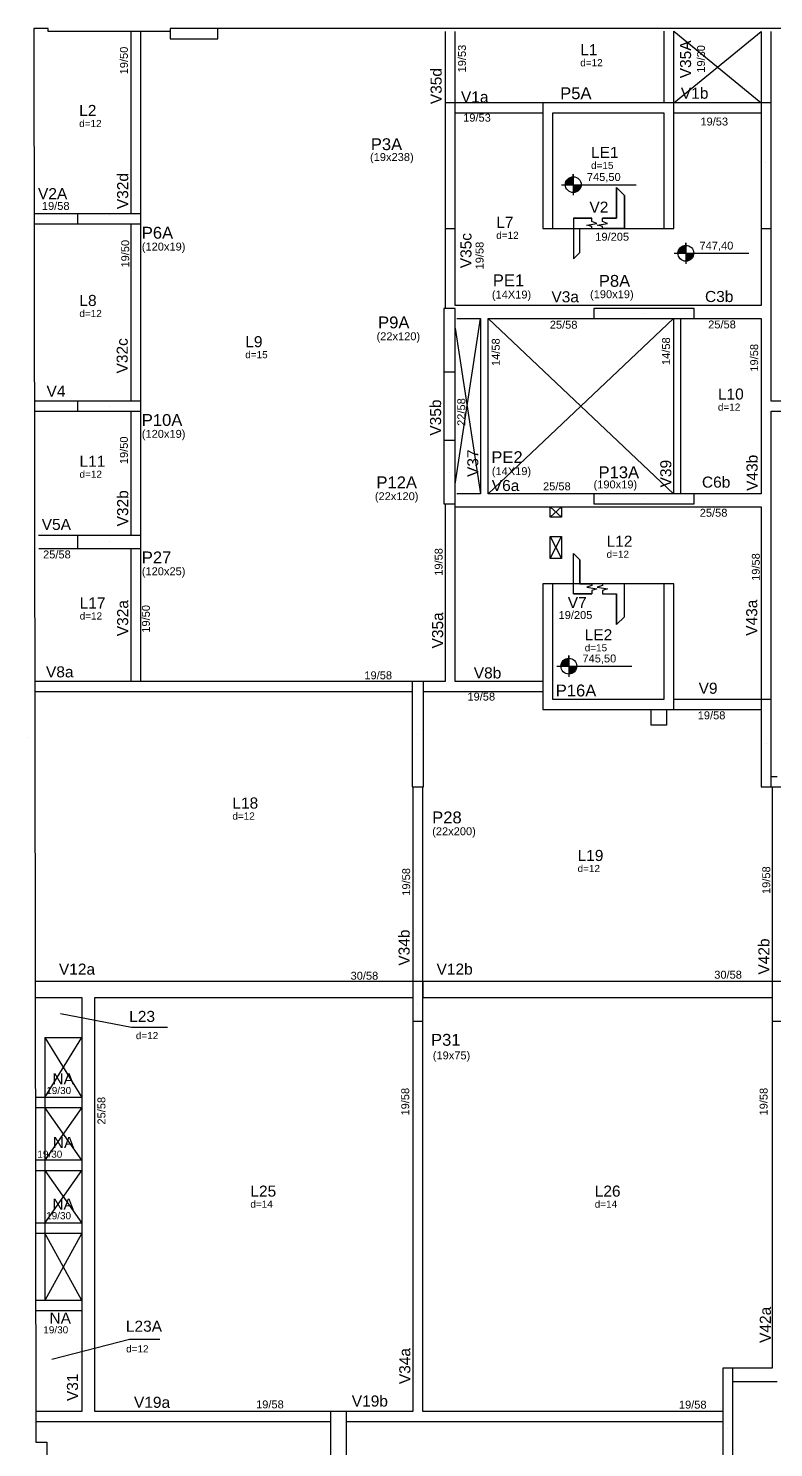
# Model space of a CAD drawing. Header units: millimetres. Extents: x 2560 to 9072, y 1419 to 6640.
# Drawn here: x 2560 to 3973, y 3853 to 6544 of the extents above; entities that cross this region are included whole.
import ezdxf

# ---------------------------------------------------------------- set-up
doc = ezdxf.new("R2010")
doc.units = ezdxf.units.MM
for name, color, linetype in [('1', 4, 'Continuous'), ('10', 13, 'Continuous'), ('11', 22, 'Continuous'), ('12', 3, 'Continuous'), ('13', 76, 'Continuous'), ('18', 9, 'Continuous'), ('19', 5, 'Continuous'), ('241', 12, 'Continuous'), ('242', 3, 'Continuous'), ('26', 1, 'Continuous'), ('27', 10, 'Continuous'), ('3', 2, 'Continuous'), ('30', 15, 'Continuous'), ('42', 7, 'Continuous'), ('8', 5, 'Continuous'), ('9', 3, 'Continuous')]:
    doc.layers.add(name, color=color, linetype=linetype)
doc.styles.get("Standard").update_dxf_attribs({"font": 'arial.ttf'})

msp = doc.modelspace()

# ---------------------------------------------------------------- linework, layer by layer
for p, q in [((3570.3, 6247.5), (3712.2, 6247.5)), ((3592.8, 6262.5), (3592.8, 6267.5)), ((3592.8, 6267.5), (3592.8, 6227.5)), ((3806.3, 6132.5), (3806.3, 6137.5)), ((3806.3, 6137.5), (3806.3, 6097.5)), ((3783.8, 6117.5), (3925.7, 6117.5)), ((3584.3, 5349.7), (3584.3, 5354.7)), ((3584.3, 5354.7), (3584.3, 5314.7)), ((3561.8, 5334.7), (3703.7, 5334.7))]:
    msp.add_line(p, q)
for points in [[(3627.9, 6164.7), (3627.9, 6167.9), (3618.4, 6171), (3637.4, 6174.2), (3627.9, 6177.4), (3627.9, 6183.7)], [(3647.9, 6164.7), (3647.9, 6167.9), (3638.4, 6171), (3657.4, 6174.2), (3647.9, 6177.4), (3647.9, 6183.7)], [(3627.9, 5490.7), (3627.9, 5487.5), (3618.4, 5484.4), (3637.4, 5481.2), (3627.9, 5478), (3627.9, 5471.7)], [(3647.9, 5490.7), (3647.9, 5487.5), (3638.4, 5484.4), (3657.4, 5481.2), (3647.9, 5478), (3647.9, 5471.7)]]:
    msp.add_lwpolyline(points)
for centre in [(3592.8, 6247.5), (3806.3, 6117.5), (3584.3, 5334.7)]:
    msp.add_circle(centre, 15)
at = {"layer": '1'}
for p, q in [((2597.7, 6543.8), (2570.3, 6543.8)), ((2570.3, 6543.8), (2574, 3863.7)), ((2597.7, 6537.8), (2597.7, 6543.8)), ((2918.8, 6543.8), (2828.8, 6543.3)), ((2828.8, 6543.3), (2828.8, 6537.8)), ((6305.7, 6543.8), (2918.8, 6543.8)), ((3369.2, 6402.7), (3369.2, 6538.2)), ((3764.2, 6538.7), (3764.2, 6402.7)), ((3783.2, 6402.7), (3783.2, 6538.7)), ((3949.2, 6538.2), (3949.2, 6402.7)), ((2754.2, 6537.8), (2597.7, 6537.8)), ((2828.8, 6537.8), (2754.2, 6537.8)), ((3535.2, 6402.7), (3369.2, 6402.7)), ((3369.2, 6383.7), (3369.2, 6402.7)), ((3369.2, 6383.7), (3535.2, 6383.7)), ((3949.2, 6402.7), (3783.2, 6402.7)), ((3783.2, 6383.7), (3949.2, 6383.7)), ((3949.2, 6402.7), (3949.2, 6383.7)), ((2574, 3863.7), (2595.2, 3863.7)), ((2595.2, 3863.7), (2595.2, 3632.7))]:
    msp.add_line(p, q, dxfattribs=at)
for points in [[(2754.2, 6538.2), (2754.2, 6192.2)], [(2773.2, 6182.7), (2773.2, 6538.2)], [(2828.8, 6523.8), (2918.8, 6523.8), (2918.8, 6543.8), (2828.8, 6543.8), (2828.8, 6523.8)], [(3350.2, 6538.2), (3350.2, 6402.7)], [(3968.2, 6402.7), (3968.2, 6538.2)], [(2653.2, 6192.2), (2571.3, 6192.2)], [(2571.4, 6173.2), (2653.2, 6173.2)], [(2754.2, 6173.2), (2754.2, 5837.2)], [(2773.2, 5827.7), (2773.2, 6182.7)], [(3350.2, 6164.7), (3350.2, 6012.7)], [(3369.2, 6018.7), (3369.2, 6164.7)], [(3554.2, 6164.7), (3764.2, 6164.7)], [(3949.2, 6164.7), (3949.2, 6018.7)], [(3968.2, 6006.2), (3968.2, 6164.7)], [(3430.7, 6018.7), (3369.2, 6018.7)], [(3789.7, 6018.7), (3430.7, 6018.7)], [(3949.2, 6018.7), (3789.7, 6018.7)], [(3968.2, 5837.2), (3968.2, 6006.2)], [(3372.2, 5993.7), (3417.2, 5993.7)], [(3417.2, 5993.7), (3417.2, 5661.7)], [(3431.2, 5993.7), (3631.7, 5993.7)], [(3431.2, 5661.7), (3431.2, 5993.7)], [(3782.7, 5993.7), (3782.7, 5661.7)], [(3796.7, 5661.7), (3796.7, 5993.7)], [(3821.7, 5993.7), (3949.2, 5993.7)], [(3949.2, 5993.7), (3949.2, 5827.7)], [(3347.2, 5892.7), (3347.2, 5762.7)], [(3369.2, 5762.7), (3369.2, 5892.7)], [(2653.2, 5837.2), (2571.8, 5837.2)], [(2571.8, 5818.2), (2671.2, 5818.2)], [(2754.2, 5818.2), (2754.2, 5582.7)], [(2773.2, 5570.2), (2773.2, 5827.7)], [(3949.2, 5827.7), (3949.2, 5661.7)], [(6308.9, 5837.2), (3968.2, 5837.2)], [(3968.2, 5818.2), (6309, 5818.2)], [(3968.2, 5649.2), (3968.2, 5818.2)], [(3417.2, 5661.7), (3372.2, 5661.7)], [(3631.7, 5661.7), (3431.2, 5661.7)], [(3949.2, 5661.7), (3821.7, 5661.7)], [(3350.2, 5642.7), (3350.2, 5305.7)], [(3369.2, 5636.7), (3369.2, 5642.7)], [(3369.2, 5636.7), (3430.7, 5636.7)], [(3369.2, 5305.7), (3369.2, 5636.7)], [(3430.7, 5636.7), (3789.7, 5636.7)], [(3789.7, 5636.7), (3949.2, 5636.7)], [(3949.2, 5636.7), (3949.2, 5271.7)], [(3968.2, 5271.7), (3968.2, 5649.2)], [(2653.2, 5582.7), (2579.5, 5582.7)], [(2773.2, 5305.7), (2773.2, 5570.2)], [(2579.6, 5557.7), (2671.2, 5557.7)], [(2754.2, 5557.7), (2754.2, 5305.7)], [(3764.2, 5490.7), (3554.2, 5490.7)], [(2754.2, 5305.7), (2571.6, 5305.7)], [(3287.2, 5305.7), (2754.2, 5305.7)], [(3350.2, 5305.7), (3309.2, 5305.7)], [(3535.2, 5305.7), (3369.2, 5305.7)], [(2571.6, 5286.7), (2763.7, 5286.7)], [(2763.7, 5286.7), (3287.2, 5286.7)], [(3309.2, 5286.7), (3535.2, 5286.7)], [(3948.2, 5271.7), (3783.2, 5271.7)], [(3783.2, 5252.7), (3948.2, 5252.7)], [(3968.2, 5271.7), (3967.2, 5271.7)], [(3979.2, 5124.7), (3968.2, 5124.7)], [(3288.7, 5105.7), (3288.7, 4736.7)], [(3307.7, 4736.7), (3307.7, 5105.7)], [(3968.2, 5105.7), (3969.7, 5105.7)], [(3969.7, 5105.7), (4545.2, 5105.7)], [(3969.7, 5105.7), (3969.7, 4736.7)], [(2673.7, 4736.7), (2573.5, 4736.7)], [(3288.7, 4736.7), (2673.7, 4736.7)], [(3288.7, 4736.7), (3288.7, 4706.7)], [(3969.7, 4736.7), (3307.7, 4736.7)], [(3307.7, 4736.7), (3307.7, 4706.7)], [(2573.6, 4706.7), (2661.2, 4706.7)], [(2661.2, 4706.7), (2661.2, 3921.9)], [(2686.2, 4706.7), (3288.7, 4706.7)], [(2686.2, 3921.9), (2686.2, 4706.7)], [(3288.7, 4706.7), (3288.7, 3921.9)], [(3307.7, 4706.7), (3969.7, 4706.7)], [(3307.7, 3921.9), (3307.7, 4706.7)], [(3969.7, 4661.7), (3969.7, 4003.7)], [(2591.2, 4630.9), (2661.2, 4630.9)], [(2591.2, 4630.9), (2591.2, 4131.9)], [(2661.2, 4516.9), (2573.6, 4516.9)], [(2573.7, 4497.9), (2661.2, 4497.9)], [(2661.2, 4397.9), (2573.7, 4397.9)], [(2573.7, 4378.9), (2661.2, 4378.9)], [(2661.2, 4278.9), (2573.8, 4278.9)], [(2573.8, 4259.9), (2661.2, 4259.9)], [(2661.2, 4131.9), (2573.8, 4131.9)], [(2573.8, 4112.9), (2661.2, 4112.9)], [(3969.7, 4003.7), (3895.2, 4003.7)], [(3895.2, 3978.7), (3979.2, 3978.7)], [(2661.2, 3921.9), (2573.9, 3921.9)], [(2573.9, 3902.9), (2673.7, 3902.9)], [(2673.7, 3902.9), (3132.7, 3902.9)], [(3162.7, 3921.9), (2686.2, 3921.9)], [(3288.7, 3921.9), (3162.7, 3921.9)], [(3162.7, 3902.9), (3298.2, 3902.9)], [(3298.2, 3902.9), (3876.2, 3902.9)], [(3876.2, 3921.9), (3307.7, 3921.9)]]:
    msp.add_lwpolyline(points, dxfattribs=at)
at = {"layer": '18'}
for p, q in [((3674.7, 6242), (3674.7, 6183.7)), ((3689.7, 6164.7), (3689.7, 6227)), ((3593.4, 6183.7), (3593.4, 6107.1)), ((3593.4, 6183.7), (3627.9, 6183.7)), ((3605.4, 6119.1), (3605.4, 6164.7)), ((3605.4, 6164.7), (3627.9, 6164.7)), ((3674.7, 6183.7), (3647.9, 6183.7)), ((3647.9, 6164.7), (3689.7, 6164.7)), ((3593.4, 5471.7), (3593.4, 5548.3)), ((3605.4, 5490.7), (3605.4, 5536.3)), ((3627.9, 5490.7), (3605.4, 5490.7)), ((3689.7, 5490.7), (3647.9, 5490.7)), ((3689.7, 5428.5), (3689.7, 5490.7)), ((3593.4, 5471.7), (3627.9, 5471.7)), ((3647.9, 5471.7), (3674.7, 5471.7)), ((3674.7, 5413.5), (3674.7, 5471.7))]:
    msp.add_line(p, q, dxfattribs=at)
at = {"layer": '19'}
for p, q in [((3783.2, 6538.7), (3949.2, 6402.7)), ((3783.2, 6402.7), (3949.2, 6538.2)), ((2591.2, 4516.9), (2661.2, 4630.9)), ((2591.2, 4630.9), (2661.2, 4516.9)), ((2661.2, 4397.9), (2591.2, 4497.9)), ((2661.2, 4497.9), (2591.2, 4397.9)), ((2591.2, 4278.9), (2661.2, 4378.9)), ((2591.2, 4378.9), (2661.2, 4278.9)), ((2661.2, 4131.9), (2591.2, 4259.9)), ((2661.2, 4259.9), (2591.2, 4131.9))]:
    msp.add_line(p, q, dxfattribs=at)
at = {"layer": '241'}
for p, q in [((3369.2, 5680), (3417.2, 5993.7)), ((3369.2, 5975.4), (3417.2, 5661.7)), ((3431.2, 5661.7), (3782.7, 5993.7)), ((3431.2, 5993.7), (3782.7, 5661.7))]:
    msp.add_line(p, q, dxfattribs=at)
at = {"layer": '242'}
for p, q in [((3359.7, 6406.2), (3359.7, 6406.2)), ((3659.2, 6317.2), (3659.2, 6317.2)), ((3957.7, 6288.7), (3957.7, 6288.7)), ((2713.2, 6189.2), (2713.2, 6189.2)), ((3726.7, 6003.2), (3726.7, 6003.2)), ((3358.2, 5952.7), (3358.2, 5952.7)), ((2713.2, 5827.7), (2713.2, 5827.7)), ((3358.2, 5702.7), (3358.2, 5702.7)), ((3726.7, 5652.2), (3726.7, 5652.2)), ((2713.2, 5570.2), (2713.2, 5570.2)), ((3647.2, 5402.7), (3647.2, 5402.7)), ((3653.3, 5402.3), (3653.3, 5402.3)), ((3659.2, 5338.2), (3659.2, 5338.2)), ((2560, 5199.2), (2560, 5199.2)), ((3298.2, 5205.7), (3298.2, 5205.7)), ((3958.7, 5188.7), (3958.7, 5188.7)), ((3298.2, 4694.2), (3298.2, 4694.2)), ((3885.7, 3889.2), (3885.7, 3889.2))]:
    msp.add_line(p, q, dxfattribs=at)
at = {"layer": '26'}
for p, q in [((2755.6, 4649.4), (2620.6, 4675.9)), ((2823.8, 4649.4), (2755.6, 4649.4)), ((2604.6, 4020.9), (2751.8, 4058.6)), ((2751.8, 4058.6), (2809.3, 4058.6))]:
    msp.add_line(p, q, dxfattribs=at)
at = {"layer": '27'}
for p, q in [((3549.2, 5636.7), (3570.2, 5636.7)), ((3549.2, 5617.4), (3570.2, 5636.7)), ((3549.2, 5636.7), (3570.2, 5617.4)), ((3549.2, 5636.7), (3570.2, 5636.7)), ((3549.2, 5617.4), (3549.2, 5636.7)), ((3549.2, 5617.4), (3570.2, 5636.7)), ((3549.2, 5636.7), (3570.2, 5617.4)), ((3549.2, 5636.7), (3570.2, 5636.7)), ((3549.2, 5617.4), (3549.2, 5636.7)), ((3570.2, 5636.7), (3570.2, 5617.4)), ((3570.2, 5636.7), (3570.2, 5617.4)), ((3570.2, 5617.4), (3549.2, 5617.4)), ((3570.2, 5617.4), (3549.2, 5617.4)), ((3549.2, 5538.7), (3570.2, 5580.7)), ((3549.2, 5580.7), (3570.2, 5538.7)), ((3549.2, 5580.7), (3570.2, 5580.7)), ((3549.2, 5538.7), (3549.2, 5580.7)), ((3549.2, 5538.7), (3570.2, 5580.7)), ((3549.2, 5580.7), (3570.2, 5538.7)), ((3549.2, 5580.7), (3570.2, 5580.7)), ((3549.2, 5538.7), (3549.2, 5580.7)), ((3570.2, 5580.7), (3570.2, 5538.7)), ((3570.2, 5580.7), (3570.2, 5538.7)), ((3570.2, 5538.7), (3549.2, 5538.7)), ((3570.2, 5538.7), (3549.2, 5538.7))]:
    msp.add_line(p, q, dxfattribs=at)
for points in [[(3578, 6249.8), (3577.8, 6248.6), (3592.8, 6247.5)], [(3577.8, 6248.6), (3577.8, 6248.5), (3592.8, 6247.5)], [(3577.8, 6248.5), (3577.8, 6247.5), (3592.8, 6247.5)], [(3592.8, 6247.5), (3592.8, 6247.5), (3577.8, 6247.5)], [(3578.1, 6250.5), (3578, 6249.8), (3592.8, 6247.5)], [(3578.3, 6251.4), (3578.1, 6250.5), (3592.8, 6247.5)], [(3578.8, 6252.8), (3578.3, 6251.4), (3592.8, 6247.5)], [(3579.4, 6254.2), (3578.8, 6252.8), (3592.8, 6247.5)], [(3580, 6255.3), (3579.4, 6254.2), (3592.8, 6247.5)], [(3580.6, 6256.2), (3580, 6255.3), (3592.8, 6247.5)], [(3581.8, 6257.7), (3580.6, 6256.2), (3592.8, 6247.5)], [(3582.6, 6258.5), (3581.8, 6257.7), (3592.8, 6247.5)], [(3583.2, 6259), (3582.6, 6258.5), (3592.8, 6247.5)], [(3583.8, 6259.6), (3583.2, 6259), (3592.8, 6247.5)], [(3584.4, 6260), (3583.8, 6259.6), (3592.8, 6247.5)], [(3585.2, 6260.5), (3584.4, 6260), (3592.8, 6247.5)], [(3585.9, 6260.8), (3585.2, 6260.5), (3592.8, 6247.5)], [(3586.8, 6261.3), (3585.9, 6260.8), (3592.8, 6247.5)], [(3587.3, 6261.5), (3586.8, 6261.3), (3592.8, 6247.5)], [(3588.4, 6261.9), (3587.3, 6261.5), (3592.8, 6247.5)], [(3589.8, 6262.2), (3588.4, 6261.9), (3592.8, 6247.5)], [(3590.9, 6262.4), (3589.8, 6262.2), (3592.8, 6247.5)], [(3592.8, 6262.5), (3590.9, 6262.4), (3592.8, 6247.5)], [(3607.8, 6247.5), (3607.7, 6245.7), (3592.8, 6247.5)], [(3607.7, 6245.7), (3607.5, 6244.5), (3592.8, 6247.5)], [(3607.5, 6244.5), (3607.1, 6243.1), (3592.8, 6247.5)], [(3607.1, 6243.1), (3606.8, 6242), (3592.8, 6247.5)], [(3606.8, 6242), (3606.5, 6241.5), (3592.8, 6247.5)], [(3606.5, 6241.5), (3606.1, 6240.6), (3592.8, 6247.5)], [(3606.1, 6240.6), (3605.7, 6239.9), (3592.8, 6247.5)], [(3605.7, 6239.9), (3605.3, 6239.2), (3592.8, 6247.5)], [(3605.3, 6239.2), (3604.8, 6238.6), (3592.8, 6247.5)], [(3604.8, 6238.6), (3604.3, 6237.9), (3592.8, 6247.5)], [(3604.3, 6237.9), (3603.8, 6237.3), (3592.8, 6247.5)], [(3603.8, 6237.3), (3603, 6236.5), (3592.8, 6247.5)], [(3603, 6236.5), (3601.5, 6235.3), (3592.8, 6247.5)], [(3601.5, 6235.3), (3600.5, 6234.7), (3592.8, 6247.5)], [(3600.5, 6234.7), (3599.5, 6234.1), (3592.8, 6247.5)], [(3599.5, 6234.1), (3598.1, 6233.5), (3592.8, 6247.5)], [(3598.1, 6233.5), (3596.7, 6233), (3592.8, 6247.5)], [(3596.7, 6233), (3595.8, 6232.8), (3592.8, 6247.5)], [(3595.8, 6232.8), (3595, 6232.7), (3592.8, 6247.5)], [(3595, 6232.7), (3593.8, 6232.6), (3592.8, 6247.5)], [(3593.8, 6232.6), (3593.7, 6232.6), (3592.8, 6247.5)], [(3593.7, 6232.6), (3592.8, 6232.5), (3592.8, 6247.5)], [(3592.8, 6247.5), (3592.8, 6247.5), (3592.8, 6232.5)], [(3791.4, 6119.7), (3791.3, 6118.5), (3806.3, 6117.5)], [(3791.3, 6118.5), (3791.3, 6118.4), (3806.3, 6117.5)], [(3791.3, 6118.4), (3791.3, 6117.5), (3806.3, 6117.5)], [(3806.3, 6117.5), (3806.3, 6117.5), (3791.3, 6117.5)], [(3791.6, 6120.4), (3791.4, 6119.7), (3806.3, 6117.5)], [(3791.8, 6121.4), (3791.6, 6120.4), (3806.3, 6117.5)], [(3792.2, 6122.8), (3791.8, 6121.4), (3806.3, 6117.5)], [(3792.8, 6124.2), (3792.2, 6122.8), (3806.3, 6117.5)], [(3793.4, 6125.2), (3792.8, 6124.2), (3806.3, 6117.5)], [(3794.1, 6126.2), (3793.4, 6125.2), (3806.3, 6117.5)], [(3795.2, 6127.7), (3794.1, 6126.2), (3806.3, 6117.5)], [(3796.1, 6128.5), (3795.2, 6127.7), (3806.3, 6117.5)], [(3796.6, 6129), (3796.1, 6128.5), (3806.3, 6117.5)], [(3797.3, 6129.5), (3796.6, 6129), (3806.3, 6117.5)], [(3797.9, 6129.9), (3797.3, 6129.5), (3806.3, 6117.5)], [(3798.7, 6130.4), (3797.9, 6129.9), (3806.3, 6117.5)], [(3799.4, 6130.8), (3798.7, 6130.4), (3806.3, 6117.5)], [(3800.3, 6131.2), (3799.4, 6130.8), (3806.3, 6117.5)], [(3800.7, 6131.4), (3800.3, 6131.2), (3806.3, 6117.5)], [(3801.8, 6131.8), (3800.7, 6131.4), (3806.3, 6117.5)], [(3803.2, 6132.2), (3801.8, 6131.8), (3806.3, 6117.5)], [(3804.4, 6132.4), (3803.2, 6132.2), (3806.3, 6117.5)], [(3806.3, 6132.5), (3804.4, 6132.4), (3806.3, 6117.5)], [(3821.3, 6117.5), (3821.1, 6115.6), (3806.3, 6117.5)], [(3821.1, 6115.6), (3821, 6114.4), (3806.3, 6117.5)], [(3821, 6114.4), (3820.6, 6113.1), (3806.3, 6117.5)], [(3820.6, 6113.1), (3820.2, 6112), (3806.3, 6117.5)], [(3820.2, 6112), (3820, 6111.5), (3806.3, 6117.5)], [(3820, 6111.5), (3819.6, 6110.6), (3806.3, 6117.5)], [(3819.6, 6110.6), (3819.2, 6109.9), (3806.3, 6117.5)], [(3819.2, 6109.9), (3818.7, 6109.1), (3806.3, 6117.5)], [(3818.7, 6109.1), (3818.3, 6108.5), (3806.3, 6117.5)], [(3818.3, 6108.5), (3817.8, 6107.8), (3806.3, 6117.5)], [(3817.8, 6107.8), (3817.3, 6107.3), (3806.3, 6117.5)], [(3817.3, 6107.3), (3816.4, 6106.5), (3806.3, 6117.5)], [(3816.4, 6106.5), (3815, 6105.3), (3806.3, 6117.5)], [(3815, 6105.3), (3814, 6104.6), (3806.3, 6117.5)], [(3814, 6104.6), (3812.9, 6104.1), (3806.3, 6117.5)], [(3812.9, 6104.1), (3811.5, 6103.4), (3806.3, 6117.5)], [(3811.5, 6103.4), (3810.2, 6103), (3806.3, 6117.5)], [(3810.2, 6103), (3809.2, 6102.8), (3806.3, 6117.5)], [(3809.2, 6102.8), (3808.5, 6102.6), (3806.3, 6117.5)], [(3808.5, 6102.6), (3807.3, 6102.5), (3806.3, 6117.5)], [(3807.3, 6102.5), (3807.2, 6102.5), (3806.3, 6117.5)], [(3807.2, 6102.5), (3806.3, 6102.5), (3806.3, 6117.5)], [(3806.3, 6117.5), (3806.3, 6117.5), (3806.3, 6102.5)], [(3569.4, 5335.7), (3569.3, 5334.7), (3584.3, 5334.7)], [(3584.3, 5334.7), (3584.3, 5334.7), (3569.3, 5334.7)], [(3569.5, 5337), (3569.4, 5335.8), (3584.3, 5334.7)], [(3569.4, 5335.8), (3569.4, 5335.7), (3584.3, 5334.7)], [(3569.6, 5337.7), (3569.5, 5337), (3584.3, 5334.7)], [(3569.9, 5338.7), (3569.6, 5337.7), (3584.3, 5334.7)], [(3570.3, 5340), (3569.9, 5338.7), (3584.3, 5334.7)], [(3570.9, 5341.4), (3570.3, 5340), (3584.3, 5334.7)], [(3571.5, 5342.5), (3570.9, 5341.4), (3584.3, 5334.7)], [(3572.1, 5343.4), (3571.5, 5342.5), (3584.3, 5334.7)], [(3573.3, 5344.9), (3572.1, 5343.4), (3584.3, 5334.7)], [(3574.1, 5345.7), (3573.3, 5344.9), (3584.3, 5334.7)], [(3574.7, 5346.2), (3574.1, 5345.7), (3584.3, 5334.7)], [(3575.4, 5346.8), (3574.7, 5346.2), (3584.3, 5334.7)], [(3576, 5347.2), (3575.4, 5346.8), (3584.3, 5334.7)], [(3576.7, 5347.7), (3576, 5347.2), (3584.3, 5334.7)], [(3577.4, 5348.1), (3576.7, 5347.7), (3584.3, 5334.7)], [(3578.3, 5348.5), (3577.4, 5348.1), (3584.3, 5334.7)], [(3578.8, 5348.7), (3578.3, 5348.5), (3584.3, 5334.7)], [(3579.9, 5349.1), (3578.8, 5348.7), (3584.3, 5334.7)], [(3581.3, 5349.4), (3579.9, 5349.1), (3584.3, 5334.7)], [(3582.5, 5349.6), (3581.3, 5349.4), (3584.3, 5334.7)], [(3584.3, 5349.7), (3582.5, 5349.6), (3584.3, 5334.7)], [(3599.3, 5334.7), (3599.2, 5332.9), (3584.3, 5334.7)], [(3599.2, 5332.9), (3599, 5331.7), (3584.3, 5334.7)], [(3599, 5331.7), (3598.7, 5330.3), (3584.3, 5334.7)], [(3598.7, 5330.3), (3598.3, 5329.2), (3584.3, 5334.7)], [(3598.3, 5329.2), (3598.1, 5328.7), (3584.3, 5334.7)], [(3598.1, 5328.7), (3597.6, 5327.8), (3584.3, 5334.7)], [(3597.6, 5327.8), (3597.3, 5327.2), (3584.3, 5334.7)], [(3597.3, 5327.2), (3596.8, 5326.4), (3584.3, 5334.7)], [(3596.8, 5326.4), (3596.4, 5325.8), (3584.3, 5334.7)], [(3596.4, 5325.8), (3595.8, 5325.1), (3584.3, 5334.7)], [(3595.8, 5325.1), (3595.3, 5324.5), (3584.3, 5334.7)], [(3595.3, 5324.5), (3594.5, 5323.7), (3584.3, 5334.7)], [(3594.5, 5323.7), (3593, 5322.5), (3584.3, 5334.7)], [(3593, 5322.5), (3592.1, 5321.9), (3584.3, 5334.7)], [(3592.1, 5321.9), (3591, 5321.3), (3584.3, 5334.7)], [(3591, 5321.3), (3589.6, 5320.7), (3584.3, 5334.7)], [(3589.6, 5320.7), (3588.2, 5320.3), (3584.3, 5334.7)], [(3588.2, 5320.3), (3587.3, 5320), (3584.3, 5334.7)], [(3587.3, 5320), (3586.6, 5319.9), (3584.3, 5334.7)], [(3586.6, 5319.9), (3585.4, 5319.8), (3584.3, 5334.7)], [(3585.4, 5319.8), (3585.3, 5319.8), (3584.3, 5334.7)], [(3585.3, 5319.8), (3584.3, 5319.7), (3584.3, 5334.7)], [(3584.3, 5334.7), (3584.3, 5334.7), (3584.3, 5319.7)]]:
    msp.add_solid(points, dxfattribs=at)
at = {"layer": '3'}
for points in [[(3350.2, 6164.7), (3369.2, 6164.7), (3369.2, 6402.7), (3350.2, 6402.7), (3350.2, 6164.7)], [(3764.2, 6164.7), (3783.2, 6164.7), (3783.2, 6402.7), (3535.2, 6402.7), (3535.2, 6164.7), (3554.2, 6164.7), (3554.2, 6383.7), (3764.2, 6383.7), (3764.2, 6164.7)], [(3949.2, 6164.7), (3968.2, 6164.7), (3968.2, 6402.7), (3949.2, 6402.7), (3949.2, 6164.7)], [(2653.2, 6173.2), (2773.2, 6173.2), (2773.2, 6192.2), (2653.2, 6192.2), (2653.2, 6173.2)], [(3347.2, 5892.7), (3369.2, 5892.7), (3369.2, 6012.7), (3347.2, 6012.7), (3347.2, 5892.7)], [(3631.7, 5993.7), (3821.7, 5993.7), (3821.7, 6012.7), (3631.7, 6012.7), (3631.7, 5993.7)], [(2653.2, 5818.2), (2773.2, 5818.2), (2773.2, 5837.2), (2653.2, 5837.2), (2653.2, 5818.2)], [(3347.2, 5642.7), (3369.2, 5642.7), (3369.2, 5762.7), (3347.2, 5762.7), (3347.2, 5642.7)], [(3631.7, 5642.7), (3821.7, 5642.7), (3821.7, 5661.7), (3631.7, 5661.7), (3631.7, 5642.7)], [(2653.2, 5557.7), (2773.2, 5557.7), (2773.2, 5582.7), (2653.2, 5582.7), (2653.2, 5557.7)], [(3764.2, 5490.7), (3764.2, 5271.7), (3554.2, 5271.7), (3554.2, 5490.7), (3535.2, 5490.7), (3535.2, 5252.7), (3783.2, 5252.7), (3783.2, 5490.7), (3764.2, 5490.7)], [(3287.2, 5105.7), (3309.2, 5105.7), (3309.2, 5305.7), (3287.2, 5305.7), (3287.2, 5105.7)], [(3949.2, 5105.7), (3968.2, 5105.7), (3968.2, 5271.7), (3949.2, 5271.7), (3949.2, 5105.7)], [(3288.7, 4661.7), (3307.7, 4661.7), (3307.7, 4736.7), (3288.7, 4736.7), (3288.7, 4661.7)], [(3969.7, 4661.7), (3988.7, 4661.7), (3988.7, 4736.7), (3969.7, 4736.7), (3969.7, 4661.7)], [(3876.2, 3774.7), (3895.2, 3774.7), (3895.2, 4003.7), (3876.2, 4003.7), (3876.2, 3774.7)], [(3132.7, 3733.9), (3162.7, 3733.9), (3162.7, 3921.9), (3132.7, 3921.9), (3132.7, 3733.9)]]:
    msp.add_lwpolyline(points, dxfattribs=at)
at = {"layer": '30'}
for points in [[(3647.9, 6164.7), (3647.9, 6167.9), (3638.4, 6171), (3657.4, 6174.2), (3647.9, 6177.4), (3647.9, 6183.7), (3674.7, 6183.7), (3674.7, 6242), (3689.7, 6227), (3689.7, 6164.7), (3647.9, 6164.7), (3647.9, 6164.7)], [(3627.9, 6164.7), (3627.9, 6167.9), (3618.4, 6171), (3637.4, 6174.2), (3627.9, 6177.4), (3627.9, 6183.7), (3593.4, 6183.7), (3593.4, 6107.1), (3605.4, 6119.1), (3605.4, 6164.7), (3627.9, 6164.7), (3627.9, 6164.7)], [(3627.9, 5490.7), (3627.9, 5487.5), (3618.4, 5484.4), (3637.4, 5481.2), (3627.9, 5478), (3627.9, 5471.7), (3593.4, 5471.7), (3593.4, 5548.3), (3605.4, 5536.3), (3605.4, 5490.7), (3627.9, 5490.7), (3627.9, 5490.7)], [(3647.9, 5490.7), (3647.9, 5487.5), (3638.4, 5484.4), (3657.4, 5481.2), (3647.9, 5478), (3647.9, 5471.7), (3674.7, 5471.7), (3674.7, 5413.5), (3689.7, 5428.5), (3689.7, 5490.7), (3647.9, 5490.7), (3647.9, 5490.7)]]:
    msp.add_lwpolyline(points, dxfattribs=at)
at = {"layer": '42'}
for p, q in [((3549.2, 5617.4), (3549.2, 5636.7)), ((3570.2, 5636.7), (3570.2, 5617.4)), ((3570.2, 5617.4), (3549.2, 5617.4)), ((3549.2, 5580.7), (3570.2, 5580.7)), ((3549.2, 5538.7), (3549.2, 5580.7)), ((3570.2, 5580.7), (3570.2, 5538.7)), ((3570.2, 5538.7), (3549.2, 5538.7))]:
    msp.add_line(p, q, dxfattribs=at)
msp.add_lwpolyline([(3740.2, 5252.7), (3769.2, 5252.7), (3769.2, 5222.7), (3740.2, 5222.7), (3740.2, 5252.7)], dxfattribs=at)

# ---------------------------------------------------------------- texts
at = {"layer": '10'}
for s, p in [('L1', (3606.1, 6492.9)), ('L2', (2656.3, 6377.7)), ('LE1', (3626.5, 6298.2)), ('L7', (3446.8, 6165.6)), ('L8', (2656.7, 6017.5)), ('L9', (2971.1, 5939.4)), ('L10', (3867, 5840)), ('L11', (2657, 5712.7)), ('L12', (3656, 5561)), ('L17', (2657.3, 5444)), ('LE2', (3614.5, 5383.7)), ('L18', (2946.7, 5064.7)), ('L19', (3601, 4965.3)), ('L23', (2751.1, 4660.2)), ('L25', (2980.8, 4329)), ('L26', (3633.5, 4329)), ('L23A', (2744.8, 4072.9))]:
    msp.add_text(s, height=21, dxfattribs=at).set_placement(p)
at = {"layer": '11'}
for s, p in [('19/53', (3389.3, 6460.3)), ('19/30', (3842.4, 6459.7)), ('19/50', (2748.6, 6456.7)), ('19/50', (2751.1, 6090.4)), ('19/58', (3422.7, 6086.9)), ('14/58', (3453.4, 5903.8)), ('14/58', (3776.2, 5905.6)), ('19/58', (3943.2, 5893.1)), ('22/58', (3388, 5790.2)), ('19/50', (2748.6, 5717.7)), ('19/58', (3345.1, 5506.1)), ('19/58', (3946.3, 5496.4)), ('19/50', (2790.3, 5398.2)), ('19/58', (3283.6, 4899.5)), ('19/58', (3966.1, 4902.8)), ('19/58', (3281.8, 4482.8)), ('19/58', (3961.1, 4482.9)), ('25/58', (2706, 4465.7))]:
    msp.add_text(s, height=15, rotation=90, dxfattribs=at).set_placement(p)
for s, height, p in [('19/53', 15, (3384.1, 6367)), ('19/53', 15, (3833.8, 6359.7)), ('19/58', 15, (2585.6, 6199.7)), ('19/205', 15, (3634.5, 6141.3)), ('25/58', 15, (3548.3, 5974.5)), ('25/58', 15, (3848.5, 5975)), ('25/58', 15, (3535.5, 5668.2)), ('25/58', 15, (3832.5, 5618)), ('25/58', 15, (2587.9, 5539)), ('19/205', 15, (3564.9, 5424.1)), ('19/58', 15, (3196.9, 5309.9)), ('19/58', 15, (3392.2, 5269.5)), ('19/58', 15, (3828.7, 5234)), ('30/58', 15, (3170.7, 4740.3)), ('30/58', 15, (3860, 4742.3)), ('19/30', 13.5, (2593.9, 4523.5)), ('19/30', 13.5, (2577.1, 4402.8)), ('19/30', 13.5, (2593.7, 4286.1)), ('19/30', 13.5, (2588.3, 4069.8)), ('19/58', 15, (2991.6, 3927.7)), ('19/58', 15, (3793, 3927.2))]:
    msp.add_text(s, height=height, dxfattribs=at).set_placement(p)
at = {"layer": '12'}
for s, p in [('(19x238)', (3207.6, 6292.4)), ('(120x19)', (2775, 6122.6)), ('(190x19)', (3624.6, 6032.3)), ('(22x120)', (3219.9, 5952.6)), ('(120x19)', (2775, 5767.6)), ('(190x19)', (3631.2, 5671.7)), ('(22x120)', (3216.7, 5649.4)), ('(120x25)', (2775, 5507.1)), ('(22x200)', (3325.4, 5014.2)), ('(19x75)', (3326.5, 4589.3))]:
    msp.add_text(s, height=15, dxfattribs=at).set_placement(p)
at = {"layer": '13'}
for s, p in [('d=12', (3606.1, 6472)), ('d=12', (2656.3, 6356.8)), ('d=15', (3626.5, 6277.3)), ('d=12', (3446.8, 6144.7)), ('d=12', (2656.7, 5996.6)), ('d=15', (2971.1, 5918.5)), ('d=12', (3867, 5819.1)), ('d=12', (2657, 5691.8)), ('d=12', (3656, 5540.1)), ('d=12', (2657.3, 5423.1)), ('d=15', (3614.5, 5362.8)), ('d=12', (2946.7, 5043.8)), ('d=12', (3601, 4944.4)), ('d=12', (2763.7, 4627.6)), ('d=14', (2980.8, 4308.1)), ('d=14', (3633.5, 4308.1)), ('d=12', (2745.3, 4033.7))]:
    msp.add_text(s, height=13.5, dxfattribs=at).set_placement(p)
at = {"layer": '26'}
for s, p in [('745,50', (3618.6, 6254.6)), ('747,40', (3832.1, 6124.5)), ('745,50', (3610.2, 5341.8))]:
    msp.add_text(s, height=15, dxfattribs=at).set_placement(p)
at = {"layer": '8'}
for s, p in [('V35A', (3816.1, 6449.2)), ('V35d', (3343.3, 6400.1)), ('V32d', (2749.2, 6201.1)), ('V35c', (3399.9, 6089.1)), ('V32c', (2748.3, 5889.6)), ('V35b', (3342.3, 5771.7)), ('V37', (3412.9, 5693.4)), ('V43b', (3942.2, 5667)), ('V39', (3778.7, 5673.6)), ('V32b', (2749.2, 5599.7)), ('V32a', (2749.2, 5391.5)), ('V35a', (3346.2, 5368.3)), ('V43a', (3941.5, 5392.3)), ('V34b', (3282.6, 4766.9)), ('V42b', (3964.6, 4750)), ('V42a', (3967.3, 4051.7)), ('V34a', (3284, 3973.6)), ('V31', (2654.1, 3941.5))]:
    msp.add_text(s, height=21, rotation=90, dxfattribs=at).set_placement(p)
for s, p in [('V1b', (3796.8, 6410.4)), ('V1a', (3379.9, 6403.4)), ('V2A', (2578.3, 6220)), ('V2', (3623.4, 6194.4)), ('V3a', (3551.4, 6024.5)), ('C3b', (3842.5, 6025)), ('V4', (2594.4, 5845.4)), ('V6a', (3438.4, 5666.7)), ('C6b', (3836.7, 5673.1)), ('V5A', (2585.3, 5593)), ('V7', (3582.4, 5444.8)), ('V8a', (2593.4, 5313.4)), ('V8b', (3404.2, 5311.4)), ('V9', (3830.4, 5282.4)), ('V12a', (2617.9, 4749.8)), ('V12b', (3333.7, 4749.8)), ('NA', (2605.6, 4541.9)), ('NA', (2606.3, 4421.2)), ('NA', (2605.4, 4304.5)), ('NA', (2600, 4088.2)), ('V19a', (2760.2, 3928.7)), ('V19b', (3173, 3931.1))]:
    msp.add_text(s, height=21, dxfattribs=at).set_placement(p)
at = {"layer": '9'}
for s, height, p in [('P5A', 22.5, (3568, 6409.6)), ('P3A', 22.5, (3209.1, 6313)), ('P6A', 22.5, (2775, 6145.1)), ('PE1', 22.5, (3440.3, 6054.9)), ('P8A', 22.5, (3641.3, 6053.9)), ('(14X19)', 15, (3438.5, 6031.7)), ('P9A', 22.5, (3222.9, 5975.1)), ('P10A', 22.5, (2775, 5790.1)), ('PE2', 22.5, (3437.5, 5719.7)), ('(14X19)', 15, (3438.4, 5696.9)), ('P13A', 22.5, (3640.7, 5691)), ('P12A', 22.5, (3219.7, 5671.9)), ('P27', 22.5, (2775, 5529.6)), ('P16A', 22.5, (3559.6, 5277.4)), ('P28', 22.5, (3325.4, 5036.7)), ('P31', 22.5, (3323.2, 4615.1))]:
    msp.add_text(s, height=height, dxfattribs=at).set_placement(p)

doc.saveas('drawing.dxf')
